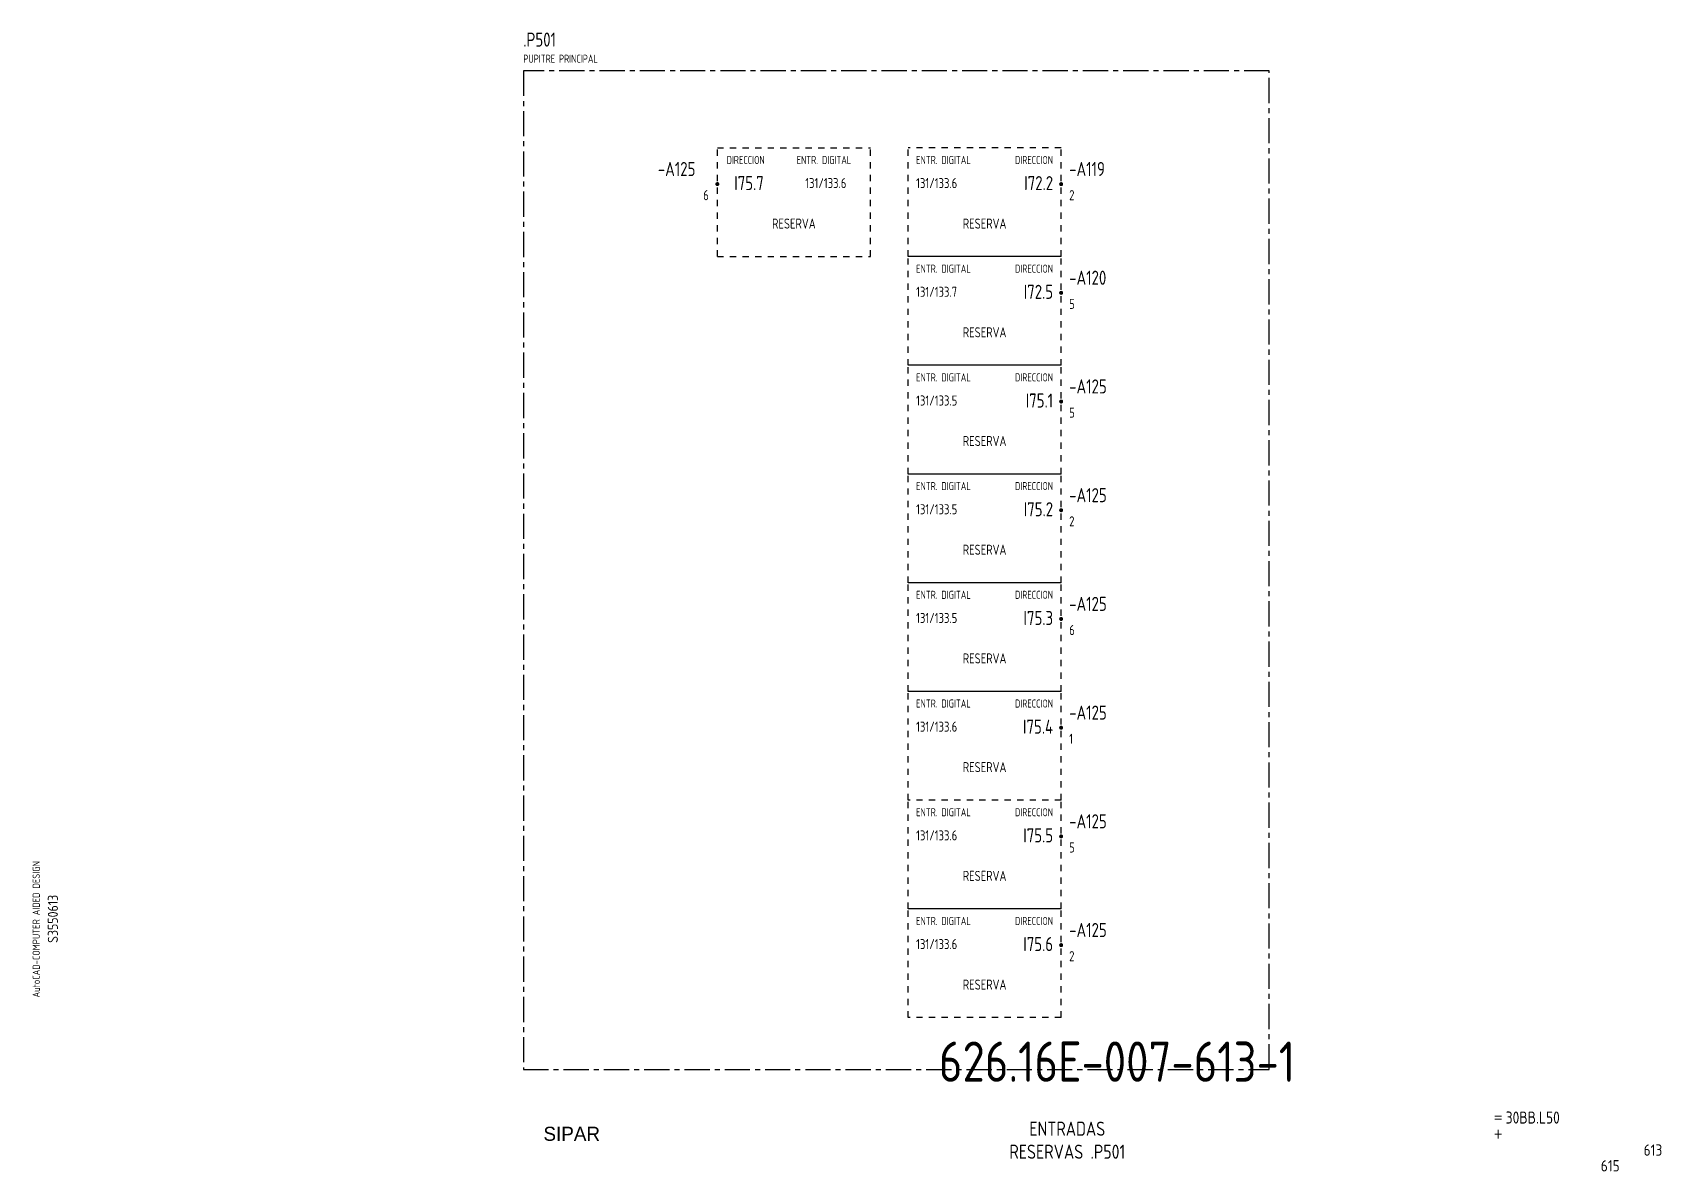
# Model space of a CAD drawing. Extents: x 10 to 414, y 6 to 288.
import ezdxf
from ezdxf.enums import TextEntityAlignment as Align

# ---------------------------------------------------------------- set-up
doc = ezdxf.new("R2010")
doc.units = 0
doc.header["$LTSCALE"] = 5
doc.header["$MEASUREMENT"] = 0
doc.linetypes.add('CENTER', pattern=[2, 1.25, -0.25, 0.25, -0.25])
doc.linetypes.add('HIDDEN1', pattern=[0.625, 0.3125, -0.3125])
doc.layers.get('0').update_dxf_attribs({"linetype": 'CONTINUOUS'})
doc.layers.add('3', color=3, linetype='CONTINUOUS')
doc.layers.add('CART', color=7, linetype='CONTINUOUS')
doc.styles.add('DIN', font='DIN.shx', dxfattribs={"width": 0.85})
doc.styles.add('N', font='ROMANS', dxfattribs={"width": 0.85, "height": 3})
doc.styles.add('X', font='UNIV.SHX', dxfattribs={"height": 3.5})

# ---------------------------------------------------------------- blocks, each defined once
blk = doc.blocks.new('B5-3')
at = {"linetype": 'Continuous', "const_width": 0.5}
blk.add_lwpolyline([(-0.25, 0, 1), (0.25, 0, 1)], format="xyb", close=True, dxfattribs=at)

msp = doc.modelspace()

# ---------------------------------------------------------------- linework, layer by layer
at = {"color": 3, "linetype": 'CENTER'}
for p, q in [((131.49, 279), (131.49, 31)), ((316.64, 279), (131.49, 279)), ((316.64, 31), (316.64, 279)), ((131.49, 31), (316.64, 31))]:
    msp.add_line(p, q, dxfattribs=at)
at = {"linetype": 'HIDDEN1'}
for p, q in [((179.64, 232.86), (179.64, 259.86)), ((179.64, 259.86), (217.64, 259.86)), ((217.64, 232.86), (217.64, 259.86)), ((226.98, 232.86), (226.98, 259.86)), ((264.98, 259.86), (226.98, 259.86)), ((264.98, 232.86), (264.98, 259.86)), ((179.64, 232.86), (217.64, 232.86)), ((226.98, 205.86), (226.98, 232.86)), ((264.98, 205.86), (264.98, 232.86)), ((226.98, 178.86), (226.98, 205.86)), ((264.98, 178.86), (264.98, 205.86)), ((226.98, 151.86), (226.98, 178.86)), ((264.98, 151.86), (264.98, 178.86)), ((226.98, 124.86), (226.98, 151.86)), ((264.98, 124.86), (264.98, 151.86)), ((226.98, 97.86), (226.98, 124.86)), ((264.98, 97.86), (264.98, 124.86)), ((264.98, 97.86), (226.98, 97.86)), ((226.98, 70.86), (226.98, 97.86)), ((264.98, 70.86), (264.98, 97.86)), ((226.98, 43.86), (226.98, 70.86)), ((264.98, 43.86), (264.98, 70.86)), ((264.98, 43.86), (226.98, 43.86))]:
    msp.add_line(p, q, dxfattribs=at)
at = {"linetype": 'Continuous'}
for p, q in [((264.98, 232.86), (226.98, 232.86)), ((264.98, 205.86), (226.98, 205.86)), ((264.98, 178.86), (226.98, 178.86)), ((264.98, 151.86), (226.98, 151.86)), ((264.98, 124.86), (226.98, 124.86)), ((264.98, 70.86), (226.98, 70.86))]:
    msp.add_line(p, q, dxfattribs=at)

# ---------------------------------------------------------------- block references
at = {"xscale": -1}
msp.add_blockref('B5-3', (179.64, 250.86), dxfattribs=at)
for p in [(264.98, 250.86), (264.98, 223.86), (264.98, 196.86), (264.98, 169.86), (264.98, 142.86), (264.98, 115.86), (264.98, 88.86), (264.98, 61.86)]:
    msp.add_blockref('B5-3', p)

# ---------------------------------------------------------------- texts
at = {"color": 3, "style": 'DIN', "width": 0.8}
msp.add_text('.P501', height=3.5, dxfattribs=at).set_placement((131.49, 285))
at = {"style": 'DIN', "width": 0.8}
for s, height, p in [('PUPITRE PRINCIPAL', 2, (131.49, 281)), ('131/133.6', 2.5, (201.46, 249.86)), ('131/133.6', 2.5, (228.98, 249.86)), ('6', 2.5, (176.14, 246.86)), ('2', 2.5, (266.98, 246.86)), ('131/133.7', 2.5, (228.98, 222.86)), ('5', 2.5, (266.98, 219.86)), ('131/133.5', 2.5, (228.98, 195.86)), ('5', 2.5, (266.98, 192.86)), ('131/133.5', 2.5, (228.98, 168.86)), ('2', 2.5, (266.98, 165.86)), ('131/133.5', 2.5, (228.98, 141.86)), ('6', 2.5, (266.98, 138.86)), ('131/133.6', 2.5, (228.98, 114.86)), ('1', 2.5, (266.98, 111.86)), ('131/133.6', 2.5, (228.98, 87.86)), ('5', 2.5, (266.98, 84.86)), ('131/133.6', 2.5, (228.98, 60.86)), ('2', 2.5, (266.98, 57.86))]:
    msp.add_text(s, height=height, dxfattribs=at).set_placement(p)
at = {"color": 1, "style": 'DIN', "width": 0.8}
for p in [(191.4, 255.86), (262.98, 255.86), (262.98, 228.86), (262.98, 201.86), (262.98, 174.86), (262.98, 147.86), (262.98, 120.86), (262.98, 93.86), (262.98, 66.86)]:
    msp.add_text('DIRECCION', height=2, dxfattribs=at).set_placement(p, align=Align.RIGHT)
for p in [(199.32, 255.86), (228.98, 255.86), (228.98, 228.86), (228.98, 201.86), (228.98, 174.86), (228.98, 147.86), (228.98, 120.86), (228.98, 93.86), (228.98, 66.86)]:
    msp.add_text('ENTR. DIGITAL', height=2, dxfattribs=at).set_placement(p)
at = {"style": 'DIN', "width": 0.8}
for p in [(198.64, 239.81), (245.98, 239.81), (245.98, 212.81), (245.98, 185.81), (245.98, 158.81), (245.98, 131.81), (245.98, 104.81), (245.98, 77.81), (245.98, 50.81)]:
    msp.add_text('RESERVA', height=2.5, dxfattribs=at).set_placement(p, align=Align.CENTER)
at = {"color": 2, "insert": (234.62, 37.92), "char_height": 10, "width": 111.0411, "attachment_point": 1, "style": 'DIN'}
msp.add_mtext('626.16E-007-613-1', dxfattribs=at)
at = {"layer": '3', "style": 'DIN', "width": 0.8}
for s, p in [('-A125', (164.87, 252.86)), ('-A119', (266.98, 252.86)), ('-A120', (266.98, 225.86)), ('-A125', (266.98, 198.86)), ('-A125', (266.98, 171.86)), ('-A125', (266.98, 144.86)), ('-A125 ', (266.98, 117.86)), ('-A125 ', (266.98, 90.86)), ('-A125', (266.98, 63.86))]:
    msp.add_text(s, height=3.5, dxfattribs=at).set_placement(p)
for s, p in [('I75.7', (191.17, 249.36)), ('I72.2', (262.98, 249.36)), ('I72.5', (262.98, 222.36)), ('I75.1', (262.98, 195.36)), ('I75.2', (262.98, 168.36)), ('I75.3', (262.98, 141.36)), ('I75.4', (262.98, 114.36)), ('I75.5', (262.98, 87.36)), ('I75.6', (262.98, 60.36))]:
    msp.add_text(s, height=3.5, dxfattribs=at).set_placement(p, align=Align.RIGHT)
at = {"layer": '3', "color": 2, "style": 'DIN', "width": 0.85}
for s, p in [('ENTRADAS', (266.5, 14.51)), ('RESERVAS .P501', (266.5, 8.8))]:
    msp.add_text(s, height=3.5, dxfattribs=at).set_placement(p, align=Align.CENTER)
at = {"layer": 'CART', "color": 1, "style": 'DIN', "width": 0.9}
msp.add_text('AutoCAD-COMPUTER AIDED DESIGN', height=1.8, rotation=90, dxfattribs=at).set_placement((11.47, 48.84))
at = {"layer": 'CART', "color": 3, "style": 'N', "width": 0.85}
for s, p in [('=', (372.24, 17.91)), ('+', (372.24, 13.87))]:
    msp.add_text(s, height=2.5, dxfattribs=at).set_placement(p)
at = {"layer": 'CART', "color": 3, "style": 'DIN', "width": 0.9, "flags": 1}
msp.add_attdef('S3550613', text='', height=2.5, rotation=90, dxfattribs=at).set_placement((15.95, 68.38), align=Align.CENTER)
at = {"layer": 'CART', "color": 3, "style": 'DIN', "width": 0.85}
msp.add_attdef('30BB.L50', text='', height=3, dxfattribs=at).set_placement((375.33, 16.63), align=Align.BOTTOM_LEFT)
at = {"layer": 'CART', "color": 6, "style": 'X', "flags": 1}
msp.add_attdef('SIPAR', text='', height=3.5, dxfattribs=at).set_placement((143.5, 15), align=Align.MIDDLE)
at = {"layer": 'CART', "color": 2, "style": 'DIN', "width": 0.9, "flags": 1}
msp.add_attdef('613', text='', height=2.8, dxfattribs=at).set_placement((414.2, 9.56), align=Align.RIGHT)
at = {"layer": 'CART', "color": 7, "style": 'DIN', "width": 0.9, "flags": 1}
msp.add_attdef('615', (398.93, 5.65), '', height=2.8, dxfattribs=at)

doc.saveas('drawing.dxf')
